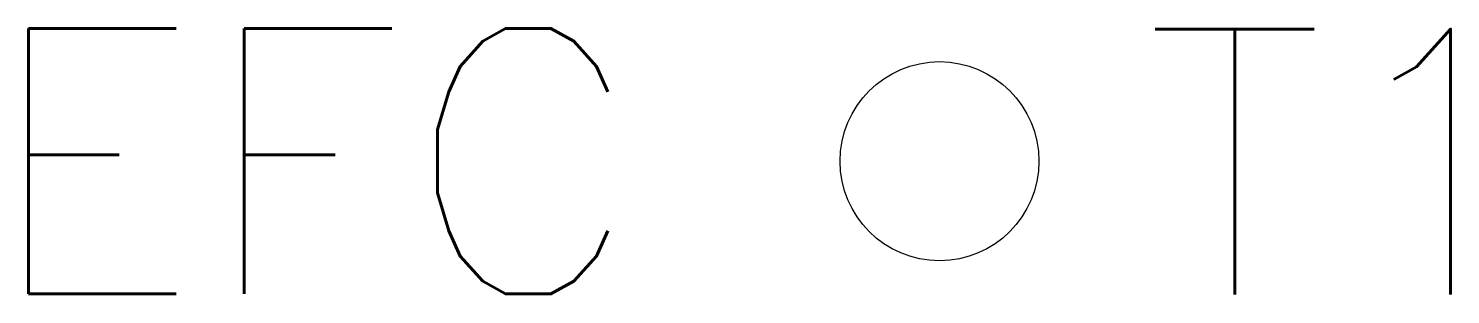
# Model space of a CAD drawing. Extents: x 274.8 to 285.6, y 189.5 to 191.5.
import ezdxf
from ezdxf.enums import TextEntityAlignment as Align

# ---------------------------------------------------------------- set-up
doc = ezdxf.new("R2010")
doc.units = 0
doc.header["$MEASUREMENT"] = 0
doc.layers.get('0').update_dxf_attribs({"linetype": 'CONTINUOUS'})
doc.styles.add('ROMANS', font='romans')

msp = doc.modelspace()

# ---------------------------------------------------------------- linework, layer by layer
msp.add_circle((281.698, 190.547), 0.75)

# ---------------------------------------------------------------- texts
at = {"lineweight": -3, "style": 'ROMANS', "flags": 1}
msp.add_attdef('EFC', text='', height=2, dxfattribs=at).set_placement((279.452, 190.547), align=Align.MIDDLE_RIGHT)
at = {"lineweight": -3, "style": 'ROMANS'}
msp.add_attdef('T1', text='', height=2, dxfattribs=at).set_placement((283.239, 190.543), align=Align.MIDDLE_LEFT)

doc.saveas('drawing.dxf')
